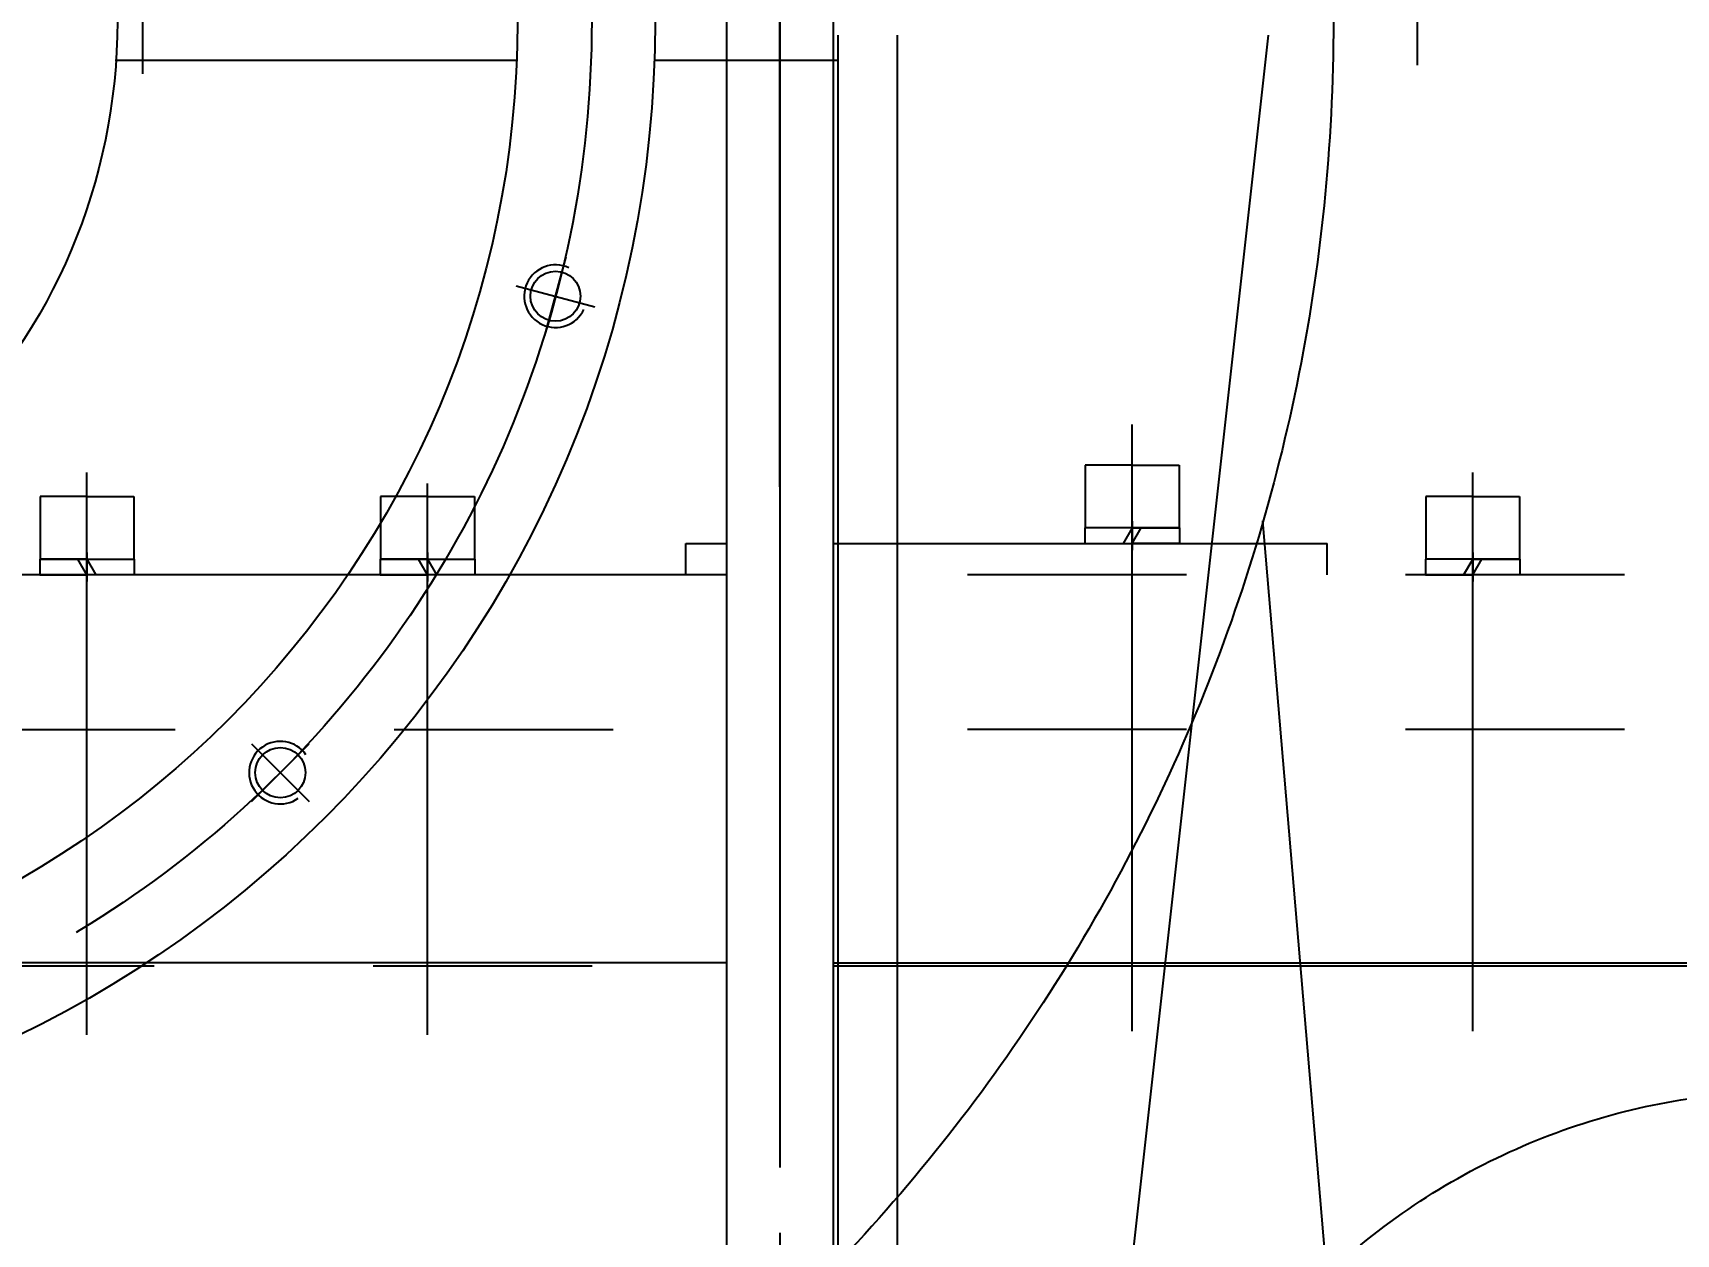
# Model space of a CAD drawing. Header units: millimetres. Extents: x 0 to 14700, y -398 to 10395.
# Drawn here: x 3225 to 3750, y 5114 to 5498 of the extents above; entities that cross this region are included whole.
import ezdxf

# ---------------------------------------------------------------- set-up
doc = ezdxf.new("R2010")
doc.units = ezdxf.units.MM
doc.header["$LTSCALE"] = 350
doc.linetypes.add('G', pattern=[2, 1.25, -0.25, 0.25, -0.25])
doc.linetypes.add('K', pattern=[2.5, 1.25, -0.25, 0.25, -0.25, 0.25, -0.25])
for name, color, linetype in [('01', 7, 'Continuous'), ('02', 1, 'Continuous'), ('05', 142, 'G'), ('07', 6, 'K'), ('08', 1, 'Continuous')]:
    doc.layers.add(name, color=color, linetype=linetype)
doc.styles.get("Standard").update_dxf_attribs({"font": 'isocp', "width": 0.707, "bigfont": 'intecad.shx'})
doc.dimstyles.new('INTE', dxfattribs={"dimscale": 35, "dimtxt": 3.5, "dimasz": 3, "dimexe": 3, "dimexo": 0, "dimgap": 1, "dimtad": 1, "dimdec": 1, "dimdsep": 46, "dimtxsty": 'Standard', "dimcen": 0, "dimclrd": 1, "dimclre": 1, "dimclrt": 3, "dimaunit": 1, "dimadec": 0, "dimazin": 0, "dimtfac": 1, "dimtdec": 1, "dimtmove": 0, "dimatfit": 0, "dimfxl": 0, "dimarcsym": 0})

# ---------------------------------------------------------------- blocks, each defined once
blk = doc.blocks.new('A$C2F3B3551')
at = {"layer": '07', "color": 6, "linetype": 'K', "ltscale": 0.8}
blk.add_arc((6337, 1812.43), 216, 44.8024, 123.796, dxfattribs=at)
blk = doc.blocks.new('*U28', base_point=(11625.78, 546.31))
at = {"layer": '01'}
blk.add_circle((11625.78, 546.31), 8, dxfattribs=at)
at = {"layer": '02'}
blk.add_arc((11625.78, 546.31), 10, 260, 170, dxfattribs=at)
at = {"layer": '05'}
for p, q in [((11625.78, 559.31), (11625.78, 533.31)), ((11638.78, 546.31), (11612.78, 546.31))]:
    blk.add_line(p, q, dxfattribs=at)
blk = doc.blocks.new('A$C36681D4F')
at = {"layer": '01', "color": 7, "linetype": 'Continuous', "ltscale": 0.8}
for p, q in [((918.53, 767.29), (918.53, 134.43)), ((937.53, 767.29), (937.53, 125.25))]:
    blk.add_line(p, q, dxfattribs=at)
at = {"layer": '01', "ltscale": 0.8}
for p, q in [((1056.13, 767.29), (999.09, 253.84)), ((687.6, 759.29), (816.31, 759.29)), ((859.95, 759.29), (918.53, 759.29))]:
    blk.add_line(p, q, dxfattribs=at)
for radius in [360, 316, 188.14]:
    blk.add_circle((500.15, 771.79), radius, dxfattribs=at)
at = {"layer": '05', "ltscale": 0.8}
blk.add_circle((500.15, 771.79), 339.75, dxfattribs=at)
for p, rotation in [((828.32, 683.86), 165.0000000000055), ((740.38, 531.55), 134.9999999998526)]:
    blk.add_blockref('*U28', p, dxfattribs=dict(at, rotation=rotation))
blk = doc.blocks.new('EFSDFF')
at = {"layer": '07', "color": 6, "linetype": 'K'}
blk.add_line((19774.16, 24648.02), (19741.67, 25030.84), dxfattribs=at)
blk.add_circle((19187.41, 25190.62), 576.83, dxfattribs=at)
blk = doc.blocks.new('rtrtrt')
at = {"layer": '07', "color": 6, "linetype": 'K', "ltscale": 0.8}
for p, q in [((8303.43, 22097.49), (8303.43, 22006.42)), ((7896.01, 22097.17), (7896.01, 22003.63)), ((8099.72, 22053.11), (8099.72, 21182.04)), ((8099.72, 21867.44), (8099.72, 21691.4)), ((8082.72, 21843.45), (7313.22, 21843.45)), ((8789.72, 21843.45), (8116.72, 21843.45)), ((8099.72, 21838.38), (8099.72, 21718.45)), ((7416.49, 21793.95), (8082.72, 21793.95)), ((8789.72, 21793.95), (8116.72, 21793.95)), ((8082.72, 21719.45), (7313.22, 21719.45)), ((8116.72, 21719.45), (8789.72, 21719.45)), ((7409.72, 21718.45), (8082.72, 21718.45)), ((8116.72, 21718.45), (8789.72, 21718.45))]:
    blk.add_line(p, q, dxfattribs=at)
at = {"layer": '07', "color": 6, "linetype": 'K'}
for p, q in [((8099.72, 22091.48), (8099.72, 21480.32)), ((8099.72, 21871.6), (8099.72, 22075.51)), ((8082.72, 22064.45), (8082.72, 21550.45)), ((8116.72, 22064.45), (8116.72, 21550.45)), ((8212.34, 21697.59), (8212.34, 21891.51)), ((8212.34, 21878.45), (8197.34, 21878.45)), ((8197.34, 21878.45), (8197.34, 21858.45)), ((8212.34, 21878.45), (8227.34, 21878.45)), ((8227.34, 21878.45), (8227.34, 21858.45)), ((7878.26, 21696.39), (7878.26, 21876.11)), ((7987.1, 21696.39), (7987.1, 21872.6)), ((8321.18, 21697.59), (8321.18, 21876.14)), ((7878.26, 21868.45), (7863.26, 21868.45)), ((7863.26, 21868.45), (7863.26, 21848.45)), ((7878.26, 21868.45), (7893.26, 21868.45)), ((7893.26, 21868.45), (7893.26, 21848.45)), ((7987.1, 21868.45), (7972.1, 21868.45)), ((7972.1, 21868.45), (7972.1, 21848.45)), ((7987.1, 21868.45), (8002.1, 21868.45)), ((8002.1, 21868.45), (8002.1, 21848.45)), ((8321.18, 21868.45), (8306.18, 21868.45)), ((8306.18, 21868.45), (8306.18, 21848.45)), ((8321.18, 21868.45), (8336.18, 21868.45)), ((8336.18, 21868.45), (8336.18, 21848.45)), ((8212.34, 21858.45), (8197.24, 21858.45)), ((8197.24, 21858.45), (8197.24, 21853.45)), ((8212.34, 21858.45), (8209.45, 21853.45)), ((8212.34, 21860.55), (8212.34, 21851.35)), ((8227.34, 21858.45), (8212.34, 21858.45)), ((8212.34, 21858.45), (8227.44, 21858.45)), ((8212.34, 21853.45), (8215.22, 21858.45)), ((8227.44, 21858.45), (8227.44, 21853.45)), ((7878.26, 21850.55), (7878.26, 21841.35)), ((7987.1, 21850.55), (7987.1, 21841.35)), ((8069.72, 21853.45), (8082.72, 21853.45)), ((8069.72, 21843.45), (8069.72, 21853.45)), ((8116.72, 21853.45), (8274.72, 21853.45)), ((8197.24, 21853.45), (8212.34, 21853.45)), ((8227.44, 21853.45), (8212.34, 21853.45)), ((8274.72, 21843.45), (8274.72, 21853.45)), ((8321.18, 21850.55), (8321.18, 21841.35)), ((7878.26, 21848.45), (7863.16, 21848.45)), ((7863.16, 21848.45), (7863.16, 21843.45)), ((7863.26, 21848.45), (7878.26, 21848.45)), ((7878.26, 21843.45), (7875.37, 21848.45)), ((7878.26, 21848.45), (7893.36, 21848.45)), ((7878.26, 21848.45), (7881.14, 21843.45)), ((7893.36, 21848.45), (7893.36, 21843.45)), ((7987.1, 21848.45), (7972, 21848.45)), ((7972, 21848.45), (7972, 21843.45)), ((7972.1, 21848.45), (7987.1, 21848.45)), ((7987.1, 21843.45), (7984.22, 21848.45)), ((7987.1, 21848.45), (8002.2, 21848.45)), ((7987.1, 21848.45), (7989.99, 21843.45)), ((8002.2, 21848.45), (8002.2, 21843.45)), ((8321.18, 21848.45), (8306.08, 21848.45)), ((8306.08, 21848.45), (8306.08, 21843.45)), ((8321.18, 21848.45), (8318.3, 21843.45)), ((8336.18, 21848.45), (8321.18, 21848.45)), ((8321.18, 21848.45), (8336.28, 21848.45)), ((8321.18, 21843.45), (8324.07, 21848.45)), ((8336.28, 21848.45), (8336.28, 21843.45)), ((7863.16, 21843.45), (7878.26, 21843.45)), ((7893.36, 21843.45), (7878.26, 21843.45)), ((7972, 21843.45), (7987.1, 21843.45)), ((8002.2, 21843.45), (7987.1, 21843.45)), ((8306.08, 21843.45), (8321.18, 21843.45)), ((8336.28, 21843.45), (8321.18, 21843.45))]:
    blk.add_line(p, q, dxfattribs=at)
blk = doc.blocks.new('*D123')
at = {"layer": '08', "color": 1, "lineweight": -2}
for p, q in [((2155.64, 5047.31), (2155.64, 5152.31)), ((4177.23, 4942.31), (2050.64, 4942.31)), ((2155.64, 4942.31), (2155.64, 4739.31)), ((4177.23, 4739.31), (2050.64, 4739.31)), ((2155.64, 4634.31), (2155.64, 4297.63))]:
    blk.add_line(p, q, dxfattribs=at)
at = {"layer": '08', "color": 1}
for points in [[(2138.14, 5047.31), (2173.14, 5047.31), (2155.64, 4942.31)], [(2138.14, 4634.31), (2173.14, 4634.31), (2155.64, 4739.31)]]:
    blk.add_solid(points, dxfattribs=at)
at = {"layer": 'Defpoints', "color": 0}
for p in [(4177.23, 4942.31), (2155.64, 4739.31), (4177.23, 4739.31)]:
    blk.add_point(p, dxfattribs=at)
at = {"layer": '08', "color": 3, "insert": (2059.37, 4413.47), "char_height": 122.5, "attachment_point": 5, "rotation": 90}
blk.add_mtext('203', dxfattribs=at)

msp = doc.modelspace()

# ---------------------------------------------------------------- block references
at = {"layer": '01'}
for name, p in [('A$C36681D4F', (2563.32, 4729.51)), ('rtrtrt', (-4636.37, -16519.14))]:
    msp.add_blockref(name, p, dxfattribs=at)
at = {"layer": '01', "color": 7, "linetype": 'Continuous'}
msp.add_blockref('EFSDFF', (-16123.95, -19689.31), dxfattribs=at)
at = {"layer": '05', "color": 142, "linetype": 'G', "xscale": -1}
msp.add_blockref('A$C2F3B3551', (10123.35, 3130.88), dxfattribs=at)

# ---------------------------------------------------------------- dimensions: what is measured, and where the dimension line sits
at = {"layer": '08'}
dim = msp.add_linear_dim(base=(2155.64, 4739.31), p1=(4177.23, 4942.31), p2=(4177.23, 4739.31), angle=90, dimstyle='INTE', dxfattribs=at)
dim.commit()
dim.dimension.update_dxf_attribs({"geometry": '*D123', "text_midpoint": (2059.37, 4413.47)})

doc.saveas('drawing.dxf')
